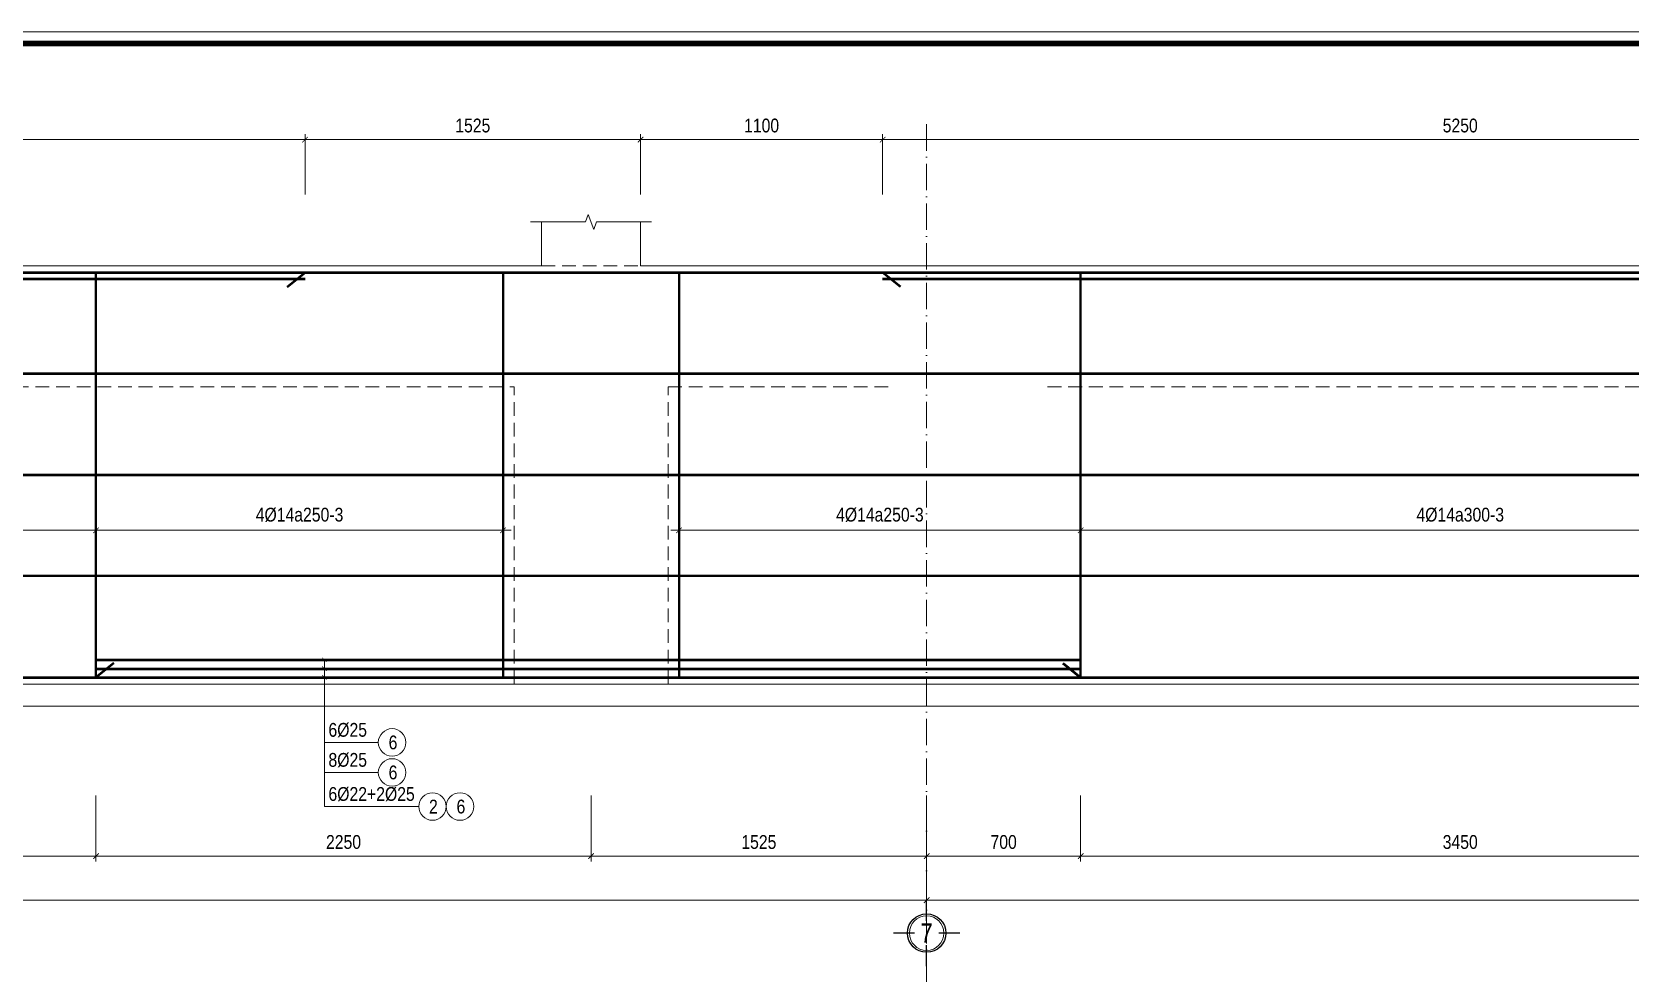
# Model space of a CAD drawing. Header units: millimetres. Extents: x 3014920 to 3563667, y -1638653 to -1356471.
# Drawn here: x 3199796 to 3207059, y -1610340 to -1606064 of the extents above; entities that cross this region are included whole.
import ezdxf
from ezdxf.enums import TextEntityAlignment as Align
from ezdxf.xclip import XClip

# ---------------------------------------------------------------- set-up
doc = ezdxf.new("R2010")
doc.units = ezdxf.units.MM
doc.header["$MEASUREMENT"] = 0
doc.header["$XCLIPFRAME"] = 0
doc.header["$PDMODE"] = 2
for name, pattern in [('6 TANG DIEN HINH 14-15$0$ACAD_ISO10W100', [18, 12, -3, 0, -3]), ('ACAD_ISO04W100', [30, 24, -3, 0, -3]), ('HIDDEN', [0.375, 0.25, -0.125])]:
    doc.linetypes.add(name, pattern=pattern)
doc.layers.get('0').update_dxf_attribs({"lineweight": 9})
doc.layers.get('Defpoints').update_dxf_attribs({"color": 10, "lineweight": 0})
for name, color, linetype, lineweight in [('2', 2, 'Continuous', 20), ('CDAI', 21, 'Continuous', 40), ('CTHEP', 50, 'Continuous', 50), ('DBAO', 90, 'Continuous', 13), ('DGIONG', 130, 'Continuous', 13), ('KTH', 154, 'Continuous', 9), ('Net khuat', 8, 'HIDDEN', 13), ('TEXT', 7, 'Continuous', 15), ('TRUC', 251, 'ACAD_ISO04W100', 9)]:
    doc.layers.add(name, color=color, linetype=linetype, lineweight=lineweight)
doc.layers.add('8', color=8, linetype='Continuous')
doc.styles.add('HELVECONDENSE', font='VHELVCN_0.TTF')
doc.styles.add('Star-HelCon', font='VHELVCN_0.TTF')
doc.styles.add('TTP-HelCon', font='VHELVCN_0.TTF')
doc.styles.add('VNI-HELVE-CONDENSE', font='VHELVCN_0.TTF')
doc.dimstyles.new('kc-25', dxfattribs={"dimtxt": 62.5, "dimasz": 20, "dimexe": 20, "dimexo": 50, "dimgap": 25, "dimtad": 3, "dimdec": 0, "dimzin": 0, "dimdsep": 46, "dimtxsty": 'VNI-HELVE-CONDENSE', "dimblk": 'DIM', "dimcen": 2.5, "dimclrd": 256, "dimclre": 154, "dimclrt": 7, "dimaunit": 1, "dimadec": 0, "dimazin": 0, "dimtfac": 1, "dimtdec": 0, "dimtix": 1, "dimtmove": 0, "dimatfit": 3, "dimldrblk": 'DOT', "dimfxl": 1, "dimtolj": 1, "dimtzin": 0, "dimarcsym": 0})
doc.dimstyles.new('TTP-25', dxfattribs={"dimscale": 25, "dimtxt": 2.5, "dimasz": 1, "dimexe": 1, "dimexo": 1, "dimgap": 0.09, "dimtad": 0, "dimdec": 4, "dimrnd": 1, "dimzin": 9, "dimdsep": 46, "dimtxsty": 'TTP-HelCon', "dimblk": 'ARCHTICK', "dimcen": 0.09, "dimdle": 1.5, "dimclrd": 256, "dimclre": 256, "dimclrt": 7, "dimadec": 0, "dimazin": 0, "dimtfac": 1, "dimtdec": 4, "dimtmove": 0, "dimatfit": 3, "dimldrblk": 'ARCHTICK', "dimfxl": 1, "dimtvp": 1, "dimtolj": 1, "dimtzin": 0, "dimarcsym": 0})

# ---------------------------------------------------------------- blocks, each defined once
blk = doc.blocks.new('2Y-15')
at = {"layer": 'CTHEP'}
for p, q in [((6725.00001, -30), (39470, -30)), ((39394.99693, -490), (6758.73211, -490)), ((39394.99693, -950), (6760.17004, -950)), ((39394.99693, -1409.99999), (6760.17004, -1410))]:
    blk.add_line(p, q, dxfattribs=at)
at = {"layer": 'CTHEP', "elevation": 0}
blk.add_lwpolyline([(6725.00001, -1870), (39460.00179, -1870), (39460.00179, -1169.52907)], dxfattribs=at)
at = {"layer": 'DBAO', "linetype": 'Continuous', "elevation": 0, "flags": 128}
blk.add_lwpolyline([(39500, 0), (39500, -1900), (17400, -1900), (17400, -1900)], dxfattribs=at)
blk = doc.blocks.new('_ArchTick')
at = {"color": 0, "linetype": 'ByBlock', "const_width": 0.15}
blk.add_lwpolyline([(-0.5, -0.5), (0.5, 0.5)], dxfattribs=at)
blk = doc.blocks.new('*D2038')
at = {"layer": 'Defpoints', "color": 0, "transparency": 16777216}
for p in [(24300, -2380.8), (25825, -2380.8), (24300, -2681.8)]:
    blk.add_point(p, dxfattribs=at)
at = {"layer": 'KTH', "lineweight": -2, "transparency": 16777216}
for p, q in [((24300, -2405.8), (24300, -2706.8)), ((25825, -2405.8), (25825, -2706.8)), ((25862.5, -2681.8), (24262.5, -2681.8))]:
    blk.add_line(p, q, dxfattribs=at)
at = {"layer": 'KTH', "lineweight": -2, "transparency": 16777216, "xscale": 25, "yscale": 25, "zscale": 25, "rotation": 180}
blk.add_blockref('_ArchTick', (24300, -2681.8), dxfattribs=at)
at = {"layer": 'KTH', "lineweight": -2, "transparency": 16777216, "xscale": 25, "yscale": 25, "zscale": 25}
blk.add_blockref('_ArchTick', (25825, -2681.8), dxfattribs=at)
at = {"layer": 'KTH', "color": 7, "transparency": 16777216, "insert": (25062.5, -2618), "char_height": 62.5, "attachment_point": 5, "style": 'TTP-HelCon'}
blk.add_mtext('\\A1;1525', dxfattribs=at)
blk = doc.blocks.new('*D2041')
at = {"layer": 'Defpoints', "color": 0, "transparency": 16777216}
for p in [(24525, 574), (24525, 300), (25625, 300)]:
    blk.add_point(p, dxfattribs=at)
at = {"layer": 'KTH', "lineweight": -2, "transparency": 16777216}
for p, q in [((24525, 325), (24525, 599)), ((25625, 325), (25625, 599)), ((25662.5, 574), (24487.5, 574))]:
    blk.add_line(p, q, dxfattribs=at)
at = {"layer": 'KTH', "lineweight": -2, "transparency": 16777216, "xscale": 25, "yscale": 25, "zscale": 25, "rotation": 180}
blk.add_blockref('_ArchTick', (24525, 574), dxfattribs=at)
at = {"layer": 'KTH', "lineweight": -2, "transparency": 16777216, "xscale": 25, "yscale": 25, "zscale": 25}
blk.add_blockref('_ArchTick', (25625, 574), dxfattribs=at)
at = {"layer": 'KTH', "color": 7, "transparency": 16777216, "insert": (25075, 637.8), "char_height": 62.5, "attachment_point": 5, "style": 'TTP-HelCon'}
blk.add_mtext('\\A1;1100', dxfattribs=at)
blk = doc.blocks.new('dau truc')
blk.add_circle((0, 0), 180)
at = {"layer": '8'}
for p, q in [((0, 127), (0, 345)), ((-127, 0), (-345, 0)), ((0, -345), (0, -127)), ((345, 0), (127, 0))]:
    blk.add_line(p, q, dxfattribs=at)
blk.add_circle((0, 0), 200, dxfattribs=at)
at = {"layer": 'TEXT', "style": 'HELVECONDENSE'}
blk.add_attdef('A', text='', height=233, dxfattribs=at).set_placement((0, 0), align=Align.MIDDLE)
blk = doc.blocks.new('*D2043')
at = {"layer": 'Defpoints', "color": 0, "transparency": 16777216}
for p in [(26525, -2380.8), (29975, -2380.8), (26525, -2681.8)]:
    blk.add_point(p, dxfattribs=at)
at = {"layer": 'KTH', "lineweight": -2, "transparency": 16777216}
for p, q in [((26525, -2405.8), (26525, -2706.8)), ((29975, -2405.8), (29975, -2706.8)), ((30012.5, -2681.8), (26487.5, -2681.8))]:
    blk.add_line(p, q, dxfattribs=at)
at = {"layer": 'KTH', "lineweight": -2, "transparency": 16777216, "xscale": 25, "yscale": 25, "zscale": 25, "rotation": 180}
blk.add_blockref('_ArchTick', (26525, -2681.8), dxfattribs=at)
at = {"layer": 'KTH', "lineweight": -2, "transparency": 16777216, "xscale": 25, "yscale": 25, "zscale": 25}
blk.add_blockref('_ArchTick', (29975, -2681.8), dxfattribs=at)
at = {"layer": 'KTH', "color": 7, "transparency": 16777216, "insert": (28250, -2618), "char_height": 62.5, "attachment_point": 5, "style": 'TTP-HelCon'}
blk.add_mtext('\\A1;3450', dxfattribs=at)
blk = doc.blocks.new('*D2048')
at = {"layer": 'Defpoints', "color": 0, "transparency": 16777216}
for p in [(18499.8, -2380.8), (22050, -2380.8), (22050, -2681.8)]:
    blk.add_point(p, dxfattribs=at)
at = {"layer": 'KTH', "lineweight": -2, "transparency": 16777216}
for p, q in [((18499.8, -2405.8), (18499.8, -2706.8)), ((22050, -2405.8), (22050, -2706.8)), ((18462.3, -2681.8), (22087.5, -2681.8))]:
    blk.add_line(p, q, dxfattribs=at)
at = {"layer": 'KTH', "lineweight": -2, "transparency": 16777216, "xscale": 25, "yscale": 25, "zscale": 25, "rotation": 180}
blk.add_blockref('_ArchTick', (18499.8, -2681.8), dxfattribs=at)
at = {"layer": 'KTH', "lineweight": -2, "transparency": 16777216, "xscale": 25, "yscale": 25, "zscale": 25}
blk.add_blockref('_ArchTick', (22050, -2681.8), dxfattribs=at)
at = {"layer": 'KTH', "color": 7, "transparency": 16777216, "insert": (20274.9, -2618), "char_height": 62.5, "attachment_point": 5, "style": 'TTP-HelCon'}
blk.add_mtext('\\A1;3550', dxfattribs=at)
blk = doc.blocks.new('*D2049')
at = {"layer": 'Defpoints', "color": 0, "transparency": 16777216}
for p in [(22050, -2380.8), (24300, -2380.8), (24300, -2681.8)]:
    blk.add_point(p, dxfattribs=at)
at = {"layer": 'KTH', "lineweight": -2, "transparency": 16777216}
for p, q in [((22050, -2405.8), (22050, -2706.8)), ((24300, -2405.8), (24300, -2706.8)), ((22012.5, -2681.8), (24337.5, -2681.8))]:
    blk.add_line(p, q, dxfattribs=at)
at = {"layer": 'KTH', "lineweight": -2, "transparency": 16777216, "xscale": 25, "yscale": 25, "zscale": 25, "rotation": 180}
blk.add_blockref('_ArchTick', (22050, -2681.8), dxfattribs=at)
at = {"layer": 'KTH', "lineweight": -2, "transparency": 16777216, "xscale": 25, "yscale": 25, "zscale": 25}
blk.add_blockref('_ArchTick', (24300, -2681.8), dxfattribs=at)
at = {"layer": 'KTH', "color": 7, "transparency": 16777216, "insert": (23175, -2618), "char_height": 62.5, "attachment_point": 5, "style": 'TTP-HelCon'}
blk.add_mtext('\\A1;2250', dxfattribs=at)
blk = doc.blocks.new('*D2050')
at = {"layer": 'Defpoints', "color": 0, "transparency": 16777216}
for p in [(25825, -2380.8), (26525, -2380.8), (26525, -2681.8)]:
    blk.add_point(p, dxfattribs=at)
at = {"layer": 'KTH', "lineweight": -2, "transparency": 16777216}
for p, q in [((25825, -2405.8), (25825, -2706.8)), ((26525, -2405.8), (26525, -2706.8)), ((25787.5, -2681.8), (26562.5, -2681.8))]:
    blk.add_line(p, q, dxfattribs=at)
at = {"layer": 'KTH', "lineweight": -2, "transparency": 16777216, "xscale": 25, "yscale": 25, "zscale": 25, "rotation": 180}
blk.add_blockref('_ArchTick', (25825, -2681.8), dxfattribs=at)
at = {"layer": 'KTH', "lineweight": -2, "transparency": 16777216, "xscale": 25, "yscale": 25, "zscale": 25}
blk.add_blockref('_ArchTick', (26525, -2681.8), dxfattribs=at)
at = {"layer": 'KTH', "color": 7, "transparency": 16777216, "insert": (26175, -2618), "char_height": 62.5, "attachment_point": 5, "style": 'TTP-HelCon'}
blk.add_mtext('\\A1;700', dxfattribs=at)
blk = doc.blocks.new('*D2060')
at = {"layer": 'Defpoints', "color": 0, "transparency": 16777216}
for p in [(25825, -2380.8), (35225, -2380.8), (35225, -2881.8)]:
    blk.add_point(p, dxfattribs=at)
at = {"layer": 'KTH', "lineweight": -2, "transparency": 16777216}
for p, q in [((25825, -2405.8), (25825, -2906.8)), ((35225, -2405.8), (35225, -2906.8)), ((25787.5, -2881.8), (35262.5, -2881.8))]:
    blk.add_line(p, q, dxfattribs=at)
at = {"layer": 'KTH', "lineweight": -2, "transparency": 16777216, "xscale": 25, "yscale": 25, "zscale": 25, "rotation": 180}
blk.add_blockref('_ArchTick', (25825, -2881.8), dxfattribs=at)
at = {"layer": 'KTH', "lineweight": -2, "transparency": 16777216, "xscale": 25, "yscale": 25, "zscale": 25}
blk.add_blockref('_ArchTick', (35225, -2881.8), dxfattribs=at)
at = {"layer": 'KTH', "color": 7, "transparency": 16777216, "insert": (30525, -2818), "char_height": 62.5, "attachment_point": 5, "style": 'TTP-HelCon'}
blk.add_mtext('\\A1;9400', dxfattribs=at)
blk = doc.blocks.new('*D2061')
at = {"layer": 'Defpoints', "color": 0, "transparency": 16777216}
for p in [(16725, -2380.8), (25825, -2380.8), (16725, -2881.8)]:
    blk.add_point(p, dxfattribs=at)
at = {"layer": 'KTH', "lineweight": -2, "transparency": 16777216}
for p, q in [((16725, -2405.8), (16725, -2906.8)), ((25825, -2405.8), (25825, -2906.8)), ((25862.5, -2881.8), (16687.5, -2881.8))]:
    blk.add_line(p, q, dxfattribs=at)
at = {"layer": 'KTH', "lineweight": -2, "transparency": 16777216, "xscale": 25, "yscale": 25, "zscale": 25, "rotation": 180}
blk.add_blockref('_ArchTick', (16725, -2881.8), dxfattribs=at)
at = {"layer": 'KTH', "lineweight": -2, "transparency": 16777216, "xscale": 25, "yscale": 25, "zscale": 25}
blk.add_blockref('_ArchTick', (25825, -2881.8), dxfattribs=at)
at = {"layer": 'KTH', "color": 7, "transparency": 16777216, "insert": (21275, -2818), "char_height": 62.5, "attachment_point": 5, "style": 'TTP-HelCon'}
blk.add_mtext('\\A1;9100', dxfattribs=at)
blk = doc.blocks.new('*D2063')
at = {"layer": 'Defpoints', "color": 0, "transparency": 16777216}
for p in [(23000, 574), (17599.8, 300), (23000, 300)]:
    blk.add_point(p, dxfattribs=at)
at = {"layer": 'KTH', "lineweight": -2, "transparency": 16777216}
for p, q in [((17599.8, 325), (17599.8, 599)), ((23000, 325), (23000, 599)), ((17562.3, 574), (23037.5, 574))]:
    blk.add_line(p, q, dxfattribs=at)
at = {"layer": 'KTH', "lineweight": -2, "transparency": 16777216, "xscale": 25, "yscale": 25, "zscale": 25, "rotation": 180}
blk.add_blockref('_ArchTick', (17599.8, 574), dxfattribs=at)
at = {"layer": 'KTH', "lineweight": -2, "transparency": 16777216, "xscale": 25, "yscale": 25, "zscale": 25}
blk.add_blockref('_ArchTick', (23000, 574), dxfattribs=at)
at = {"layer": 'KTH', "color": 7, "transparency": 16777216, "insert": (20299.9, 637.8), "char_height": 62.5, "attachment_point": 5, "style": 'TTP-HelCon'}
blk.add_mtext('\\A1;5400', dxfattribs=at)
blk = doc.blocks.new('*D2064')
at = {"layer": 'Defpoints', "color": 0, "transparency": 16777216}
for p in [(24525, 574), (23000, 300), (24525, 300)]:
    blk.add_point(p, dxfattribs=at)
at = {"layer": 'KTH', "lineweight": -2, "transparency": 16777216}
for p, q in [((23000, 325), (23000, 599)), ((24525, 325), (24525, 599)), ((22962.5, 574), (24562.5, 574))]:
    blk.add_line(p, q, dxfattribs=at)
at = {"layer": 'KTH', "lineweight": -2, "transparency": 16777216, "xscale": 25, "yscale": 25, "zscale": 25, "rotation": 180}
blk.add_blockref('_ArchTick', (23000, 574), dxfattribs=at)
at = {"layer": 'KTH', "lineweight": -2, "transparency": 16777216, "xscale": 25, "yscale": 25, "zscale": 25}
blk.add_blockref('_ArchTick', (24525, 574), dxfattribs=at)
at = {"layer": 'KTH', "color": 7, "transparency": 16777216, "insert": (23762.5, 637.8), "char_height": 62.5, "attachment_point": 5, "style": 'TTP-HelCon'}
blk.add_mtext('\\A1;1525', dxfattribs=at)
blk = doc.blocks.new('*D2065')
at = {"layer": 'Defpoints', "color": 0, "transparency": 16777216}
for p in [(30875, 574), (25625, 300), (30875, 300)]:
    blk.add_point(p, dxfattribs=at)
at = {"layer": 'KTH', "lineweight": -2, "transparency": 16777216}
for p, q in [((25625, 325), (25625, 599)), ((30875, 325), (30875, 599)), ((25587.5, 574), (30912.5, 574))]:
    blk.add_line(p, q, dxfattribs=at)
at = {"layer": 'KTH', "lineweight": -2, "transparency": 16777216, "xscale": 25, "yscale": 25, "zscale": 25, "rotation": 180}
blk.add_blockref('_ArchTick', (25625, 574), dxfattribs=at)
at = {"layer": 'KTH', "lineweight": -2, "transparency": 16777216, "xscale": 25, "yscale": 25, "zscale": 25}
blk.add_blockref('_ArchTick', (30875, 574), dxfattribs=at)
at = {"layer": 'KTH', "color": 7, "transparency": 16777216, "insert": (28250, 637.8), "char_height": 62.5, "attachment_point": 5, "style": 'TTP-HelCon'}
blk.add_mtext('\\A1;5250', dxfattribs=at)
blk = doc.blocks.new('*D2067')
at = {"layer": 'Defpoints', "color": 0, "transparency": 16777216}
for p in [(18499.8, -602.9), (22050, -602.9), (22050, -1201.2)]:
    blk.add_point(p, dxfattribs=at)
at = {"layer": 'KTH', "lineweight": -2, "transparency": 16777216}
for p, q in [((18499.8, -627.9), (18499.8, -1226.2)), ((22050, -627.9), (22050, -1226.2)), ((18462.3, -1201.2), (22087.5, -1201.2))]:
    blk.add_line(p, q, dxfattribs=at)
at = {"layer": 'KTH', "lineweight": -2, "transparency": 16777216, "xscale": 25, "yscale": 25, "zscale": 25, "rotation": 180}
blk.add_blockref('_ArchTick', (18499.8, -1201.2), dxfattribs=at)
at = {"layer": 'KTH', "lineweight": -2, "transparency": 16777216, "xscale": 25, "yscale": 25, "zscale": 25}
blk.add_blockref('_ArchTick', (22050, -1201.2), dxfattribs=at)
at = {"layer": 'KTH', "color": 7, "transparency": 16777216, "insert": (20274.9, -1131.3), "char_height": 62.5, "attachment_point": 5, "style": 'TTP-HelCon'}
blk.add_mtext('\\A1;4Þ14a300-3', dxfattribs=at)
blk = doc.blocks.new('*D2068')
at = {"layer": 'Defpoints', "color": 0, "transparency": 16777216}
for p in [(22050, -602.9), (23900, -602.9), (23900, -1201.2)]:
    blk.add_point(p, dxfattribs=at)
at = {"layer": 'KTH', "lineweight": -2, "transparency": 16777216}
for p, q in [((22050, -627.9), (22050, -1226.2)), ((23900, -627.9), (23900, -1226.2)), ((22012.5, -1201.2), (23937.5, -1201.2))]:
    blk.add_line(p, q, dxfattribs=at)
at = {"layer": 'KTH', "lineweight": -2, "transparency": 16777216, "xscale": 25, "yscale": 25, "zscale": 25, "rotation": 180}
blk.add_blockref('_ArchTick', (22050, -1201.2), dxfattribs=at)
at = {"layer": 'KTH', "lineweight": -2, "transparency": 16777216, "xscale": 25, "yscale": 25, "zscale": 25}
blk.add_blockref('_ArchTick', (23900, -1201.2), dxfattribs=at)
at = {"layer": 'KTH', "color": 7, "transparency": 16777216, "insert": (22975, -1131.3), "char_height": 62.5, "attachment_point": 5, "style": 'TTP-HelCon'}
blk.add_mtext('\\A1;4Þ14a250-3', dxfattribs=at)
blk = doc.blocks.new('*D2069')
at = {"layer": 'Defpoints', "color": 0, "transparency": 16777216}
for p in [(24700, -602.9), (26525, -602.9), (24700, -1201.2)]:
    blk.add_point(p, dxfattribs=at)
at = {"layer": 'KTH', "lineweight": -2, "transparency": 16777216}
for p, q in [((24700, -627.9), (24700, -1226.2)), ((26525, -627.9), (26525, -1226.2)), ((26562.5, -1201.2), (24662.5, -1201.2))]:
    blk.add_line(p, q, dxfattribs=at)
at = {"layer": 'KTH', "lineweight": -2, "transparency": 16777216, "xscale": 25, "yscale": 25, "zscale": 25}
for p, rotation in [((24700, -1201.2), 179.9999999866598), ((26525, -1201.2), 359.9999999866598)]:
    blk.add_blockref('_ArchTick', p, dxfattribs=dict(at, rotation=rotation))
at = {"layer": 'KTH', "color": 7, "transparency": 16777216, "insert": (25612.5, -1131.3), "char_height": 62.5, "attachment_point": 5, "rotation": 360, "style": 'TTP-HelCon'}
blk.add_mtext('\\A1;4Þ14a250-3', dxfattribs=at)
blk = doc.blocks.new('*D2070')
at = {"layer": 'Defpoints', "color": 0, "transparency": 16777216}
for p in [(26525, -602.9), (29975, -602.9), (29975, -1201.2)]:
    blk.add_point(p, dxfattribs=at)
at = {"layer": 'KTH', "lineweight": -2, "transparency": 16777216}
for p, q in [((26525, -627.9), (26525, -1226.2)), ((29975, -627.9), (29975, -1226.2)), ((26487.5, -1201.2), (30012.5, -1201.2))]:
    blk.add_line(p, q, dxfattribs=at)
at = {"layer": 'KTH', "lineweight": -2, "transparency": 16777216, "xscale": 25, "yscale": 25, "zscale": 25, "rotation": 180}
blk.add_blockref('_ArchTick', (26525, -1201.2), dxfattribs=at)
at = {"layer": 'KTH', "lineweight": -2, "transparency": 16777216, "xscale": 25, "yscale": 25, "zscale": 25}
blk.add_blockref('_ArchTick', (29975, -1201.2), dxfattribs=at)
at = {"layer": 'KTH', "color": 7, "transparency": 16777216, "insert": (28250, -1131.3), "char_height": 62.5, "attachment_point": 5, "style": 'TTP-HelCon'}
blk.add_mtext('\\A1;4Þ14a300-3', dxfattribs=at)
blk = doc.blocks.new('DIM')
h = blk.add_hatch(color=1)
h.paths.add_polyline_path([(0.49, 0.29, 1), (0.29, 0.49), (-0.19, 0), (0.19, 0)])
h.paths.add_polyline_path([(0.19, 0), (-0.19, 0), (-0.49, -0.29, 1), (-0.29, -0.49)])
at = {"color": 9}
for p, q in [((-0.19, 0), (-1.5, 0)), ((0.19, 0), (1.5, 0))]:
    blk.add_line(p, q, dxfattribs=at)
at = {"color": 1}
for p, q in [((-0.49, -0.29), (0.29, 0.49)), ((-0.29, -0.49), (0.49, 0.29)), ((-0.19, 0), (0.19, 0))]:
    blk.add_line(p, q, dxfattribs=at)
blk.add_arc((-0.39, -0.39), 0.138, 135, 315, dxfattribs=at)
blk = doc.blocks.new('CHG_XX_Khung ten')
blk.add_lwpolyline([(15, 579), (826, 579), (826, 15), (15, 15)], close=True)
at = {"color": 4, "linetype": 'Continuous', "const_width": 1}
blk.add_lwpolyline([(17, 577), (824, 577), (824, 17), (17, 17)], close=True, dxfattribs=at)
blk = doc.blocks.new('2Y-42')
at = {"layer": 'CDAI'}
for points in [[(22049.9999, -30), (22049.9999, -1870)], [(23899.99983, -30), (23899.99983, -1870)], [(24699.99983, -30), (24699.99983, -1870)], [(26524.99998, -30), (26524.99998, -1870)]]:
    blk.add_lwpolyline(points, dxfattribs=at)
at = {"layer": 'CTHEP'}
for p, q in [((16223.38218, -30), (48174.99989, -30)), ((22999.9999, -60), (17599.76151, -60)), ((22918.57401, -94.5255), (22999.9999, -30)), ((25706.42587, -94.5255), (25624.99998, -30)), ((30874.99248, -60), (25624.99998, -60)), ((48199.99989, -490), (16282.07258, -490)), ((48199.99989, -950), (16282.07258, -950)), ((48199.99989, -1404.18468), (16293.11825, -1410.12077)), ((22131.4258, -1805.4745), (22049.9999, -1870)), ((26443.57409, -1805.4745), (26524.99998, -1870)), ((16224.54167, -1870), (48173.8404, -1870))]:
    blk.add_line(p, q, dxfattribs=at)
for points in [[(22049.9999, -1790), (26524.99998, -1790)], [(22049.9999, -1830), (26524.99998, -1830)]]:
    blk.add_lwpolyline(points, dxfattribs=at)
at = {"layer": 'DBAO', "linetype": 'Continuous'}
for p, q in [((24074.99983, 200), (24074.99983, 0)), ((24524.99983, 0), (24524.99983, 200)), ((16499.99991, 0), (24074.99983, 0)), ((24524.99983, 0), (25799.99998, 0)), ((25274.89493, 0), (25799.99998, 0)), ((25799.99998, 0), (28448.00001, 0)), ((26249.99248, 0), (28919.22208, 0)), ((28898.00001, 0), (31974.99998, 0)), ((16199.99991, -1900), (40499.99992, -1900))]:
    blk.add_line(p, q, dxfattribs=at)
at = {"layer": 'DBAO', "linetype": 'Continuous', "flags": 128}
blk.add_lwpolyline([(16199.99991, 200), (16199.99991, -2000), (40399.99992, -2000), (40399.99992, -2450), (41299.99992, -2450), (41299.99992, -2000), (48199.99989, -2000), (48199.99989, -550)], dxfattribs=at)
at = {"layer": 'DGIONG', "linetype": 'Continuous', "flags": 128}
blk.add_lwpolyline([(24574.99983, 200), (24324.99983, 200), (24312.49983, 165.65653), (24287.49983, 234.34347), (24274.99983, 200), (24024.98483, 200)], dxfattribs=at)
at = {"layer": 'DGIONG'}
for centre in [(23395.58261, -2165.10558), (23395.58261, -2301.52911), (23579.27561, -2456.51006), (23704.27561, -2456.51006)]:
    blk.add_circle(centre, 62.5, dxfattribs=at)
at = {"layer": 'Net khuat', "ltscale": 250}
for p, q in [((24074.99983, 0), (24524.99983, 0)), ((16899.99991, -550), (23949.99991, -550)), ((23949.99991, -1900), (23949.99991, -550)), ((24649.99991, -550), (25675, -550)), ((24649.99991, -1900), (24649.99991, -550)), ((26374.99998, -550), (31849.99998, -550))]:
    blk.add_line(p, q, dxfattribs=at)
at = {"layer": 'TRUC', "linetype": '6 TANG DIEN HINH 14-15$0$ACAD_ISO10W100', "ltscale": 10, "elevation": 0}
blk.add_lwpolyline([(25824.99991, 643.793), (25824.99991, -3428.90775)], dxfattribs=at)
at = {"layer": '2', "ltscale": 300}
ref = blk.add_blockref('dau truc', (25824.99991, -3031.48514), dxfattribs=dict(at, xscale=0.436713129747659, yscale=0.436713129747659, zscale=0.436713129747659))
ref.add_attrib('A', '7', dxfattribs={"layer": 'TEXT', "height": 87.5, "style": 'HELVECONDENSE'}).set_placement((25824.99991, -3031.48514), align=Align.MIDDLE)
at = {"layer": 'TEXT', "style": 'TTP-HelCon'}
for s, p in [('6Þ25', (23106.46773, -2139.25258)), ('8Þ25', (23106.46773, -2275.67611)), ('6Þ22+2Þ25', (23106.46773, -2430.65712))]:
    blk.add_text(s, height=62.5, dxfattribs=at).set_placement(p)
at = {"layer": 'TEXT', "style": 'Star-HelCon'}
for s, p in [('6', (23399.74928, -2165.10558)), ('6', (23399.74928, -2301.52911)), ('2', (23583.44228, -2456.51006)), ('6', (23708.44228, -2456.51006))]:
    blk.add_text(s, height=62.5, dxfattribs=at).set_placement(p, align=Align.MIDDLE)
at = {"layer": 'KTH'}
for base, p1, p2, picture, middle in [((22999.9999, 574.00461), (17599.76151, 300), (22999.9999, 300), '*D2063', (20299.88071, 637.83794)), ((24524.99991, 574.00461), (22999.9999, 300), (24524.99991, 300), '*D2064', (23762.49991, 637.83794)), ((30874.99248, 574.00461), (25624.99998, 300), (30874.99248, 300), '*D2065', (28249.99623, 637.83794)), ((24299.99983, -2681.83969), (25824.99991, -2380.79543), (24299.99983, -2380.79543), '*D2038', (25062.49987, -2618.00636)), ((35224.99991, -2881.79543), (25824.99991, -2380.79543), (35224.99991, -2380.79543), '*D2060', (30524.99991, -2817.9621)), ((26524.99998, -2681.83969), (29974.99248, -2380.79543), (26524.99998, -2380.79543), '*D2043', (28249.99623, -2618.00636))]:
    dim = blk.add_linear_dim(base=base, p1=p1, p2=p2, angle=180, dimstyle='TTP-25', override={"dimtmove": 1}, dxfattribs=at)
    dim.commit()
    dim.dimension.update_dxf_attribs({"geometry": picture, "text_midpoint": middle})
for base, p1, p2, picture, middle in [((24524.999832, 574.004608), (25624.999979, 300), (24524.999832, 300), '*D2041', (25074.999906, 637.837941)), ((16724.99991, -2881.79543), (25824.99991, -2380.79543), (16724.99991, -2380.79543), '*D2061', (21274.99991, -2817.9621)), ((22049.9999, -2681.83969), (18499.76151, -2380.79543), (22049.9999, -2380.79543), '*D2048', (20274.88071, -2618.00636)), ((24299.99983, -2681.83969), (22049.9999, -2380.79543), (24299.99983, -2380.79543), '*D2049', (23174.99987, -2618.00636)), ((26524.99998, -2681.83969), (25824.99991, -2380.79543), (26524.99998, -2380.79543), '*D2050', (26174.99994, -2618.00636))]:
    dim = blk.add_linear_dim(base=base, p1=p1, p2=p2, dimstyle='TTP-25', override={"dimtmove": 1}, dxfattribs=at)
    dim.commit()
    dim.dimension.update_dxf_attribs({"geometry": picture, "text_midpoint": middle})
dim = blk.add_linear_dim(base=(22049.9999, -1201.20202), p1=(18499.76151, -602.86333), p2=(22049.9999, -602.86333), text='4Þ14a300-3', dimstyle='TTP-25', override={"dimtmove": 1}, dxfattribs=at)
dim.commit()
dim.dimension.update_dxf_attribs({"geometry": '*D2067', "text_midpoint": (20274.88071, -1131.28536)})
for base, p1, p2, angle, text, picture, middle in [((23899.99983, -1201.20202), (22049.9999, -602.86333), (23899.99983, -602.86333), 0.000000013, '4Þ14a250-3', '*D2068', (22974.99987, -1131.28536)), ((24699.99983, -1201.20202), (26524.99996, -602.86333), (24699.99983, -602.86333), 179.999999987, '4Þ14a250-3', '*D2069', (25612.49989, -1131.28536)), ((29974.99248, -1201.20202), (26524.99996, -602.86333), (29974.99248, -602.86333), 0.000000013, '4Þ14a300-3', '*D2070', (28249.99622, -1131.28536))]:
    dim = blk.add_linear_dim(base=base, p1=p1, p2=p2, angle=angle, text=text, dimstyle='TTP-25', override={"dimtmove": 1}, dxfattribs=at)
    dim.commit()
    dim.dimension.update_dxf_attribs({"geometry": picture, "text_midpoint": middle})
at = {"layer": 'DGIONG'}
for points in [[(23087.95583, -1790), (23087.9557, -2165.10553), (23333.08261, -2165.10553)], [(23087.95593, -1830), (23087.9557, -2301.52906), (23333.08261, -2301.52906)], [(23087.95589, -1870), (23087.9557, -2456.51006), (23516.77561, -2456.51006)]]:
    blk.add_leader(points, dimstyle='kc-25', override={"dimtad": 0, "dimldrblk": 'ArchTick', "dimfxl": 100, "dimarcsym": 1}, dxfattribs=at)

msp = doc.modelspace()

# ---------------------------------------------------------------- block references
at = {"layer": 'DGIONG', "color": 5}
ref = msp.add_blockref('2Y-15', (3165760.37269, -1606925.84632), dxfattribs=at)
XClip(ref).set_block_clipping_path([(5653.9533992968, -3385.3631853978), (17982.9509589411, 1086.293748457)])
ref = msp.add_blockref('2Y-42', (3178037.50594, -1607127.20231), dxfattribs=at)
XClip(ref).set_block_clipping_path([(15258.9983081063, -3530.983121505), (32683.209538151, 893.402555305)])

# ---------------------------------------------------------------- next in the draw order: block references
at = {"color": 5, "xscale": 25.92478421704392, "yscale": 25.92478421704392, "zscale": 25.92478421704392}
msp.add_blockref('CHG_XX_Khung ten', (3193020.57556, -1621074.38806), dxfattribs=at)

doc.saveas('drawing.dxf')
